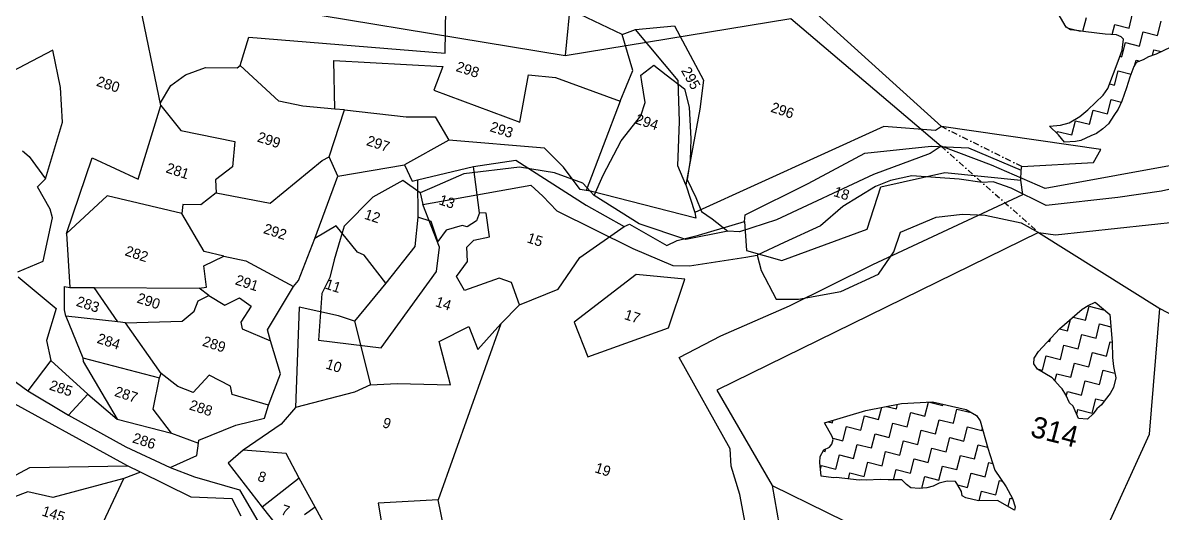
# Model space of a CAD drawing. Header units: metres. Extents: x 281097 to 285452, y 2029380 to 2031700.
# Drawn here: x 282269 to 283228, y 2030033 to 2030445 of the extents above; entities that cross this region are included whole.
import ezdxf
from ezdxf.enums import TextEntityAlignment as Align

# ---------------------------------------------------------------- set-up
doc = ezdxf.new("R2010")
doc.units = ezdxf.units.M
doc.header["$MEASUREMENT"] = 0
doc.linetypes.add('DASHDOT', pattern=[1, 0.5, -0.25, 0, -0.25])
for name, color, linetype in [('LINE_WATER', 4, 'Continuous'), ('OFF', 1, 'Continuous'), ('POLY_HATCH', 12, 'Continuous'), ('POLY_PARCEL', 6, 'Continuous'), ('POLY_ROAD', 30, 'Continuous'), ('POLY_WATER', 4, 'Continuous'), ('TEXT_PARCEL', 7, 'Continuous'), ('V_BOUND_LINE', 7, 'Continuous'), ('V_BOUND_STREAM_LINE', 7, 'DASHDOT')]:
    doc.layers.add(name, color=color, linetype=linetype)
doc.styles.add('TEXT_MAP', font='', dxfattribs={"height": 2.5})
doc.styles.get('TEXT_MAP').set_extended_font_data('Kruti Dev 050')

msp = doc.modelspace()

# ---------------------------------------------------------------- linework, layer by layer
at = {"layer": 'LINE_WATER'}
for p, q in [((282789.03, 2030401.14), (282799.89, 2030409.51)), ((282799.89, 2030409.51), (282810.51, 2030401.26)), ((282789.95, 2030395.35), (282789.03, 2030401.14)), ((282792.7, 2030377.99), (282789.95, 2030395.35)), ((282810.51, 2030401.26), (282825.78, 2030389.45)), ((282825.78, 2030389.45), (282829.84, 2030374.14)), ((282789.12, 2030366.99), (282792.7, 2030377.99)), ((282772.62, 2030345.77), (282789.12, 2030366.99)), ((282829.84, 2030374.14), (282831.07, 2030347.63)), ((282831.07, 2030347.63), (282830.46, 2030329.53)), ((282757.42, 2030317.08), (282772.62, 2030345.77)), ((282830.46, 2030329.53), (282827.98, 2030313.49)), ((283304.54, 2030321.76), (283227.19, 2030303.49)), ((282749.87, 2030299.99), (282757.42, 2030317.08)), ((282827.98, 2030313.49), (282835.22, 2030298.16)), ((282999.08, 2030312.41), (282986.47, 2030307.45)), ((283017.2, 2030316.38), (282999.08, 2030312.41)), ((283056.84, 2030313.66), (283017.2, 2030316.38)), ((283076.14, 2030310.89), (283056.84, 2030313.66)), ((283085.57, 2030311.27), (283076.14, 2030310.89)), ((283100.78, 2030306.2), (283085.57, 2030311.27)), ((282986.47, 2030307.45), (282958.98, 2030290.59)), ((283130.04, 2030291.46), (283100.78, 2030306.2)), ((283227.19, 2030303.49), (283190.4, 2030298.15)), ((282835.22, 2030298.16), (282840.22, 2030286.58)), ((282958.98, 2030290.59), (282940.26, 2030274.57)), ((283190.4, 2030298.15), (283130.04, 2030291.46)), ((282840.22, 2030286.58), (282848.98, 2030280.39)), ((282848.98, 2030280.39), (282862.15, 2030270)), ((282940.26, 2030274.57), (282909.76, 2030260.31)), ((282909.76, 2030260.31), (282887.03, 2030249.69))]:
    msp.add_line(p, q, dxfattribs=at)
at = {"layer": 'OFF'}
msp.add_line((283169.88, 2030327.6), (283176.2, 2030338.63), dxfattribs=at)
at = {"layer": 'POLY_HATCH'}
for p, q in [((283146.89, 2030441.29), (283138.36, 2030456.31)), ((283150.66, 2030439.26), (283146.89, 2030441.29)), ((283155.83, 2030438.48), (283150.66, 2030439.26)), ((283163.64, 2030437.58), (283155.83, 2030438.48)), ((283179.77, 2030435.64), (283163.64, 2030437.58)), ((283189.22, 2030434.85), (283179.77, 2030435.64)), ((283193.12, 2030433.32), (283189.22, 2030434.85)), ((283195.26, 2030431.18), (283193.12, 2030433.32)), ((283194.02, 2030422.05), (283195.26, 2030431.18)), ((283240.92, 2030427.32), (283222.62, 2030418.56)), ((283190.58, 2030412.74), (283194.02, 2030422.05)), ((283216.18, 2030416.44), (283211.76, 2030413.81)), ((283222.62, 2030418.56), (283216.18, 2030416.44)), ((283182.07, 2030389.71), (283190.58, 2030412.74)), ((283203.93, 2030408.29), (283200.63, 2030399.48)), ((283205.83, 2030411.56), (283203.93, 2030408.29)), ((283211.76, 2030413.81), (283205.83, 2030411.56)), ((283200.63, 2030399.48), (283197.83, 2030390.54)), ((283178.02, 2030384.31), (283182.07, 2030389.71)), ((283197.83, 2030390.54), (283193.89, 2030379.22)), ((283165.25, 2030372), (283178.02, 2030384.31)), ((283193.89, 2030379.22), (283190.59, 2030372.55)), ((283158.43, 2030366.23), (283165.25, 2030372)), ((283187.04, 2030367.02), (283182.61, 2030360.11)), ((283190.59, 2030372.55), (283187.04, 2030367.02)), ((283132.82, 2030358.25), (283142.15, 2030359.1)), ((283140.61, 2030350.92), (283132.82, 2030358.25)), ((283142.15, 2030359.1), (283149.59, 2030360.97)), ((283149.59, 2030360.97), (283158.43, 2030366.23)), ((283182.61, 2030360.11), (283177.81, 2030355.96)), ((283145.51, 2030344.86), (283140.61, 2030350.92)), ((283167.71, 2030349.95), (283159.25, 2030346.2)), ((283172.5, 2030351.95), (283167.71, 2030349.95)), ((283177.81, 2030355.96), (283172.5, 2030351.95)), ((283154.71, 2030345.2), (283145.51, 2030344.86)), ((283159.25, 2030346.2), (283154.71, 2030345.2)), ((283141.36, 2030187.84), (283160.53, 2030204.38)), ((283160.53, 2030204.38), (283165.57, 2030207.38)), ((283165.57, 2030207.38), (283171.28, 2030210.21)), ((283171.28, 2030210.21), (283183.66, 2030199.94)), ((283183.66, 2030199.94), (283185.61, 2030176.63)), ((283123.69, 2030168.79), (283141.36, 2030187.84)), ((283185.61, 2030176.63), (283185.9, 2030163.72)), ((283120.15, 2030163.27), (283123.69, 2030168.79)), ((283119.64, 2030158.41), (283120.15, 2030163.27)), ((283122.81, 2030154.04), (283119.64, 2030158.41)), ((283185.9, 2030163.72), (283186.89, 2030156.34)), ((283186.89, 2030156.34), (283188.7, 2030146.61)), ((283135.2, 2030146.62), (283122.81, 2030154.04)), ((283141.89, 2030139.22), (283135.2, 2030146.62)), ((283188.7, 2030146.61), (283186.67, 2030138.57)), ((283143.56, 2030137.37), (283141.89, 2030139.22)), ((283146.56, 2030132.33), (283143.56, 2030137.37)), ((283186.67, 2030138.57), (283183.97, 2030133.55)), ((283149.9, 2030125.78), (283146.56, 2030132.33)), ((283179.76, 2030128.2), (283176.56, 2030124.02)), ((283183.97, 2030133.55), (283179.76, 2030128.2)), ((282943.71, 2030108.85), (282978.46, 2030119.3)), ((282978.46, 2030119.3), (283008.5, 2030125.23)), ((283008.5, 2030125.23), (283034.5, 2030126.49)), ((283034.5, 2030126.49), (283062.83, 2030120.03)), ((283062.83, 2030120.03), (283071.53, 2030114.97)), ((283152.74, 2030122.92), (283149.9, 2030125.78)), ((283157.24, 2030112.51), (283152.74, 2030122.92)), ((283172.86, 2030120.68), (283169.66, 2030116.5)), ((283176.56, 2030124.02), (283172.86, 2030120.68)), ((282950.05, 2030097.26), (282943.71, 2030108.85)), ((283071.53, 2030114.97), (283074.71, 2030110.6)), ((283074.71, 2030110.6), (283081.01, 2030087.61)), ((283164.95, 2030111.99), (283157.24, 2030112.51)), ((283169.66, 2030116.5), (283164.95, 2030111.99)), ((282942.97, 2030086.22), (282947.84, 2030088.55)), ((282947.84, 2030088.55), (282949.86, 2030090.89)), ((282949.86, 2030090.89), (282950.88, 2030094.91)), ((282950.88, 2030094.91), (282950.05, 2030097.26)), ((282939.58, 2030075.66), (282940.1, 2030080.53)), ((282940.1, 2030080.53), (282942.97, 2030086.22)), ((283081.01, 2030087.61), (283087, 2030068.98)), ((282940.89, 2030063.92), (282939.58, 2030075.66)), ((282951.28, 2030062.72), (282940.89, 2030063.92)), ((282953.47, 2030062.88), (282951.28, 2030062.72)), ((282972.92, 2030060.8), (282953.47, 2030062.88)), ((282975.1, 2030060.96), (282972.92, 2030060.8)), ((282978.62, 2030060.79), (282975.1, 2030060.96)), ((282990.86, 2030061.25), (282978.62, 2030060.79)), ((282997.24, 2030061.06), (282990.86, 2030061.25)), ((283008.64, 2030061.02), (282997.24, 2030061.06)), ((283012.66, 2030057.15), (283008.64, 2030061.02)), ((283046.88, 2030059.89), (283040, 2030058.07)), ((283053.93, 2030059.54), (283046.88, 2030059.89)), ((283087, 2030068.98), (283096.35, 2030055.21)), ((283016.17, 2030054.13), (283012.66, 2030057.15)), ((283023.21, 2030053.77), (283016.17, 2030054.13)), ((283029.76, 2030054.25), (283023.21, 2030053.77)), ((283035.13, 2030055.74), (283029.76, 2030054.25)), ((283040, 2030058.07), (283035.13, 2030055.74)), ((283054.93, 2030057.86), (283053.93, 2030059.54)), ((283058.93, 2030051.14), (283054.93, 2030057.86)), ((283059.42, 2030047.45), (283058.93, 2030051.14)), ((283096.35, 2030055.21), (283101.69, 2030045.3)), ((283062.61, 2030045.93), (283059.42, 2030047.45)), ((283073.33, 2030043.21), (283062.61, 2030045.93)), ((283089.1, 2030043.49), (283073.33, 2030043.21)), ((283103.5, 2030035.57), (283089.1, 2030043.49)), ((283101.69, 2030045.3), (283104.18, 2030038.25)), ((283104.18, 2030038.25), (283103.5, 2030035.57))]:
    msp.add_line(p, q, dxfattribs=at)
at = {"layer": 'POLY_HATCH', "linetype": 'Continuous'}
for p, q in [((283160.96, 2030437.89), (283163.93, 2030449.6)), ((283185.74, 2030435.14), (283187.87, 2030443.53)), ((283187.87, 2030443.53), (283199.84, 2030440.5)), ((283199.84, 2030440.5), (283202.87, 2030452.47)), ((283223.78, 2030434.43), (283226.81, 2030446.4)), ((283148.82, 2030440.25), (283148.92, 2030440.66)), ((283148.92, 2030440.66), (283158.91, 2030438.13)), ((283208.78, 2030425.5), (283211.81, 2030437.47)), ((283211.81, 2030437.47), (283223.78, 2030434.43)), ((283193.77, 2030416.56), (283196.81, 2030428.53)), ((283196.81, 2030428.53), (283208.78, 2030425.5)), ((283192.14, 2030416.97), (283193.77, 2030416.56)), ((283219.5, 2030417.53), (283220.75, 2030422.46)), ((283220.75, 2030422.46), (283227.3, 2030420.8)), ((283204.8, 2030409.77), (283205.74, 2030413.52)), ((283205.74, 2030413.52), (283208.91, 2030412.72)), ((283187.71, 2030392.61), (283190.74, 2030404.59)), ((283190.74, 2030404.59), (283201.52, 2030401.86)), ((283183.53, 2030393.67), (283187.71, 2030392.61)), ((283181.64, 2030368.67), (283184.68, 2030380.64)), ((283184.68, 2030380.64), (283193.49, 2030378.41)), ((283166.64, 2030359.73), (283169.67, 2030371.71)), ((283169.67, 2030371.71), (283181.64, 2030368.67)), ((283151.64, 2030350.8), (283154.67, 2030362.77)), ((283154.67, 2030362.77), (283166.64, 2030359.73)), ((283139.25, 2030352.2), (283139.67, 2030353.83)), ((283139.67, 2030353.83), (283151.64, 2030350.8)), ((283178.6, 2030356.64), (283178.61, 2030356.7)), ((283178.61, 2030356.7), (283178.65, 2030356.69)), ((283163.13, 2030195.02), (283166.17, 2030206.99)), ((283166.17, 2030206.99), (283178.14, 2030203.95)), ((283178.14, 2030203.95), (283178.26, 2030204.43)), ((283148.13, 2030186.08), (283150.59, 2030195.81)), ((283152.73, 2030197.65), (283163.13, 2030195.02)), ((283141.32, 2030187.8), (283148.13, 2030186.08)), ((283172.07, 2030180.01), (283175.1, 2030191.98)), ((283175.1, 2030191.98), (283184.53, 2030189.6)), ((283131.76, 2030177.49), (283133.13, 2030177.14)), ((283133.13, 2030177.14), (283133.76, 2030179.65)), ((283157.07, 2030171.07), (283160.1, 2030183.05)), ((283160.1, 2030183.05), (283172.07, 2030180.01)), ((283181.01, 2030165.01), (283184.04, 2030176.98)), ((283184.04, 2030176.98), (283185.61, 2030176.58)), ((283127.06, 2030153.2), (283130.09, 2030165.17)), ((283130.09, 2030165.17), (283142.07, 2030162.14)), ((283142.07, 2030162.14), (283145.1, 2030174.11)), ((283145.1, 2030174.11), (283157.07, 2030171.07)), ((283166.01, 2030156.07), (283169.04, 2030168.04)), ((283169.04, 2030168.04), (283181.01, 2030165.01)), ((283151, 2030147.13), (283154.04, 2030159.1)), ((283154.04, 2030159.1), (283166.01, 2030156.07)), ((283122.6, 2030154.33), (283127.06, 2030153.2)), ((283137.49, 2030144.08), (283139.03, 2030150.17)), ((283139.03, 2030150.17), (283151, 2030147.13)), ((283174.95, 2030141.07), (283177.98, 2030153.04)), ((283177.98, 2030153.04), (283187.98, 2030150.51)), ((283159.94, 2030132.13), (283162.97, 2030144.1)), ((283162.97, 2030144.1), (283174.95, 2030141.07)), ((283147.02, 2030131.42), (283147.97, 2030135.16)), ((283147.97, 2030135.16), (283159.94, 2030132.13)), ((283168.88, 2030117.13), (283171.91, 2030129.1)), ((283171.91, 2030129.1), (283179.06, 2030127.29)), ((282989.16, 2030111.7), (282991.75, 2030121.92)), ((282995.86, 2030122.74), (283004.16, 2030120.63)), ((283004.16, 2030120.63), (283005.16, 2030124.57)), ((283013.1, 2030105.63), (283016.13, 2030117.6)), ((283016.13, 2030117.6), (283028.1, 2030114.57)), ((283028.1, 2030114.57), (283031.08, 2030126.33)), ((283031.84, 2030126.36), (283043.11, 2030123.51)), ((283043.11, 2030123.51), (283043.35, 2030124.47)), ((283052.05, 2030108.51), (283055.08, 2030120.48)), ((283055.08, 2030120.48), (283067.05, 2030117.44)), ((283067.05, 2030117.44), (283067.08, 2030117.56)), ((283155.81, 2030115.82), (283156.91, 2030120.16)), ((283156.91, 2030120.16), (283168.88, 2030117.13)), ((282946.64, 2030109.73), (282950.21, 2030108.82)), ((282950.21, 2030108.82), (282950.76, 2030110.97)), ((282974.16, 2030102.76), (282977.19, 2030114.73)), ((282977.19, 2030114.73), (282989.16, 2030111.7)), ((282998.1, 2030096.69), (283001.13, 2030108.66)), ((283001.13, 2030108.66), (283013.1, 2030105.63)), ((283037.04, 2030099.57), (283040.07, 2030111.54)), ((283040.07, 2030111.54), (283052.05, 2030108.51)), ((282959.15, 2030093.82), (282962.18, 2030105.79)), ((282962.18, 2030105.79), (282974.16, 2030102.76)), ((282983.09, 2030087.75), (282986.13, 2030099.73)), ((282986.13, 2030099.73), (282998.1, 2030096.69)), ((283022.04, 2030090.63), (283025.07, 2030102.6)), ((283025.07, 2030102.6), (283037.04, 2030099.57)), ((283060.98, 2030093.5), (283064.02, 2030105.47)), ((283064.02, 2030105.47), (283075.99, 2030102.44)), ((283075.99, 2030102.44), (283076.45, 2030104.26)), ((282950.76, 2030095.94), (282959.15, 2030093.82)), ((282968.09, 2030078.82), (282971.12, 2030090.79)), ((282971.12, 2030090.79), (282983.09, 2030087.75)), ((283007.04, 2030081.69), (283010.07, 2030093.66)), ((283010.07, 2030093.66), (283022.04, 2030090.63)), ((283045.98, 2030084.56), (283049.01, 2030096.53)), ((283049.01, 2030096.53), (283060.98, 2030093.5)), ((283069.92, 2030078.5), (283072.96, 2030090.47)), ((283072.96, 2030090.47), (283080.77, 2030088.49)), ((282942.51, 2030085.3), (282944.15, 2030084.88)), ((282944.15, 2030084.88), (282944.7, 2030087.04)), ((282953.09, 2030069.88), (282956.12, 2030081.85)), ((282956.12, 2030081.85), (282968.09, 2030078.82)), ((282992.03, 2030072.75), (282995.07, 2030084.72)), ((282995.07, 2030084.72), (283007.04, 2030081.69)), ((283030.98, 2030075.63), (283034.01, 2030087.6)), ((283034.01, 2030087.6), (283045.98, 2030084.56)), ((283054.92, 2030069.56), (283057.95, 2030081.53)), ((283057.95, 2030081.53), (283069.92, 2030078.5)), ((282940.26, 2030069.54), (282941.12, 2030072.91)), ((282941.12, 2030072.91), (282953.09, 2030069.88)), ((282977.03, 2030063.81), (282980.06, 2030075.78)), ((282980.06, 2030075.78), (282992.03, 2030072.75)), ((283001.81, 2030061.05), (283004, 2030069.72)), ((283004, 2030069.72), (283015.97, 2030066.69)), ((283015.97, 2030066.69), (283019.01, 2030078.66)), ((283019.01, 2030078.66), (283030.98, 2030075.63)), ((283039.92, 2030060.62), (283042.95, 2030072.59)), ((283042.95, 2030072.59), (283054.92, 2030069.56)), ((283078.86, 2030063.5), (283081.89, 2030075.47)), ((283081.89, 2030075.47), (283085.18, 2030074.63)), ((282963.78, 2030061.78), (282965.06, 2030066.85)), ((282965.06, 2030066.85), (282977.03, 2030063.81)), ((283025.48, 2030053.93), (283027.95, 2030063.65)), ((283027.95, 2030063.65), (283039.92, 2030060.62)), ((283063.86, 2030054.56), (283066.89, 2030066.53)), ((283066.89, 2030066.53), (283078.86, 2030063.5)), ((283087.8, 2030048.49), (283090.83, 2030060.46)), ((283090.83, 2030060.46), (283093.18, 2030059.87)), ((283055.65, 2030056.64), (283063.86, 2030054.56)), ((283073.72, 2030043.22), (283075.83, 2030051.52)), ((283075.83, 2030051.52), (283087.8, 2030048.49)), ((283098.03, 2030038.58), (283099.77, 2030045.46)), ((283099.77, 2030045.46), (283101.81, 2030044.94))]:
    msp.add_line(p, q, dxfattribs=at)
at = {"layer": 'POLY_PARCEL'}
for p, q in [((282742.05, 2030589.77), (282725.45, 2030417.57)), ((282385.3, 2030375.54), (282361.64, 2030490.18)), ((282624.4, 2030419.42), (282625, 2030457.12)), ((282773.39, 2030435.12), (282737.99, 2030451.97)), ((282773.39, 2030435.12), (282784.64, 2030439.45)), ((282782.35, 2030405.09), (282773.39, 2030435.12)), ((282784.64, 2030439.45), (282817.43, 2030442.43)), ((282820.48, 2030396.55), (282784.64, 2030439.45)), ((282817.43, 2030442.43), (282841.67, 2030396.76)), ((282452.08, 2030409.29), (282459.23, 2030432.87)), ((282459.23, 2030432.87), (282624.4, 2030419.42)), ((282294.24, 2030422.01), (282218.01, 2030382.34)), ((282300.92, 2030390.6), (282294.24, 2030422.01)), ((282405.97, 2030401.45), (282422.7, 2030407.4)), ((282422.7, 2030407.4), (282449.44, 2030407.18)), ((282449.44, 2030407.18), (282452.08, 2030409.29)), ((282484.56, 2030379.11), (282452.08, 2030409.29)), ((282531.59, 2030372.42), (282530.83, 2030413.38)), ((282530.83, 2030413.38), (282622.6, 2030408.25)), ((282622.6, 2030408.25), (282614.85, 2030388.56)), ((282771.56, 2030379.17), (282782.35, 2030405.09)), ((282393.7, 2030392.38), (282405.97, 2030401.45)), ((282687.24, 2030361.56), (282694.69, 2030401.39)), ((282694.69, 2030401.39), (282717.15, 2030399.02)), ((282717.15, 2030399.02), (282771.56, 2030379.17)), ((282821.66, 2030362.13), (282820.48, 2030396.55)), ((282841.67, 2030396.76), (282838.78, 2030372.54)), ((282302.41, 2030361.47), (282300.92, 2030390.6)), ((282384.81, 2030377.91), (282393.7, 2030392.38)), ((282614.85, 2030388.56), (282687.24, 2030361.56)), ((282504.7, 2030375), (282484.56, 2030379.11)), ((282771.56, 2030379.17), (282743.02, 2030304.2)), ((282366.23, 2030313.59), (282385.3, 2030375.54)), ((282385.3, 2030375.54), (282402.09, 2030354.6)), ((282531.59, 2030372.42), (282504.7, 2030375)), ((282526.92, 2030332.34), (282539.63, 2030371.78)), ((282539.63, 2030371.78), (282531.59, 2030372.42)), ((282539.63, 2030371.78), (282591.75, 2030366.16)), ((282838.78, 2030372.54), (282826.93, 2030309)), ((282288.07, 2030313.98), (282302.41, 2030361.47)), ((282591.75, 2030366.16), (282616.15, 2030365.9)), ((282616.15, 2030365.9), (282627.5, 2030346.43)), ((282820.1, 2030324.73), (282821.66, 2030362.13)), ((282402.09, 2030354.6), (282447.6, 2030345.33)), ((282447.6, 2030345.33), (282445.48, 2030324.01)), ((282268.78, 2030337.55), (282274.53, 2030332.57)), ((282274.53, 2030332.57), (282288.07, 2030313.98)), ((282305.76, 2030268.09), (282327.46, 2030331.47)), ((282327.46, 2030331.47), (282366.23, 2030313.59)), ((282477.14, 2030293.38), (282520.87, 2030329.47)), ((282520.87, 2030329.47), (282526.92, 2030332.34)), ((282534.11, 2030316.09), (282526.92, 2030332.34)), ((282445.48, 2030324.01), (282431.21, 2030313.21)), ((282534.11, 2030316.09), (282590.18, 2030325.7)), ((282653.36, 2030285.3), (282648.19, 2030324.4)), ((282826.93, 2030309), (282820.1, 2030324.73)), ((282990.91, 2030307.24), (283044.83, 2030319.26)), ((283044.83, 2030319.26), (283108.94, 2030312.74)), ((282281.57, 2030307.12), (282288.07, 2030313.98)), ((282431.21, 2030313.21), (282431.71, 2030302.25)), ((282514.87, 2030263.76), (282534.11, 2030316.09)), ((282601.06, 2030313.06), (282601.54, 2030281.73)), ((282826.93, 2030309), (282834.39, 2030285.54)), ((282292.18, 2030288.41), (282281.57, 2030307.12)), ((282339.97, 2030299.71), (282305.76, 2030268.09)), ((282402.8, 2030284.83), (282339.97, 2030299.71)), ((282431.71, 2030302.25), (282418.79, 2030292.04)), ((282431.71, 2030302.25), (282477.14, 2030293.38)), ((282979.41, 2030271.64), (282990.91, 2030307.24)), ((282403.71, 2030292.22), (282402.8, 2030284.83)), ((282418.79, 2030292.04), (282403.71, 2030292.22)), ((282286.16, 2030244.77), (282294.01, 2030281.06)), ((282294.01, 2030281.06), (282292.18, 2030288.41)), ((282421.76, 2030252.92), (282402.8, 2030284.83)), ((282601.54, 2030281.73), (282598.96, 2030256.95)), ((282612.78, 2030278.14), (282601.54, 2030281.73)), ((282653.36, 2030285.3), (282650.91, 2030278.61)), ((282658.99, 2030284.95), (282653.36, 2030285.3)), ((282661.75, 2030265.07), (282658.99, 2030284.95)), ((282532.68, 2030274.51), (282514.87, 2030263.76)), ((282550.65, 2030252.38), (282532.68, 2030274.51)), ((282618.26, 2030261.36), (282612.78, 2030278.14)), ((282625.35, 2030270.77), (282618.26, 2030261.36)), ((282638.84, 2030274.58), (282625.35, 2030270.77)), ((282642.98, 2030273.48), (282638.84, 2030274.58)), ((282650.91, 2030278.61), (282642.98, 2030273.48)), ((282737.86, 2030247.89), (282775.03, 2030273.92)), ((282876.35, 2030278.12), (282877.85, 2030253.78)), ((282907.77, 2030245.21), (282979.41, 2030271.64)), ((282305.76, 2030268.09), (282308.54, 2030222.5)), ((282501.01, 2030228.36), (282514.87, 2030263.76)), ((282642.68, 2030256.59), (282648.59, 2030262.39)), ((282648.59, 2030262.39), (282661.75, 2030265.07)), ((283123.66, 2030268.85), (283225.76, 2030204.99)), ((282438.14, 2030248.9), (282421.76, 2030252.92)), ((282556.3, 2030249.78), (282550.65, 2030252.38)), ((282598.96, 2030256.95), (282574.4, 2030226.32)), ((282643.19, 2030244.43), (282642.68, 2030256.59)), ((282877.85, 2030253.78), (282907.77, 2030245.21)), ((282264.86, 2030235.78), (282286.16, 2030244.77)), ((282421.52, 2030240.87), (282438.14, 2030248.9)), ((282438.14, 2030248.9), (282456.78, 2030245.12)), ((282456.78, 2030245.12), (282496.89, 2030223.52)), ((282574.4, 2030226.32), (282556.3, 2030249.78)), ((282634.09, 2030231.94), (282643.19, 2030244.43)), ((282719.6, 2030221.17), (282737.86, 2030247.89)), ((282423.63, 2030222.94), (282421.52, 2030240.87)), ((282785.07, 2030233.4), (282733.02, 2030193.54)), ((282826.08, 2030229.68), (282785.07, 2030233.4)), ((282265.04, 2030231.57), (282297.02, 2030205.05)), ((282304.19, 2030203.77), (282304.11, 2030223.45)), ((282304.11, 2030223.45), (282308.54, 2030222.5)), ((282308.54, 2030222.5), (282329.11, 2030222.74)), ((282349.13, 2030193.78), (282329.11, 2030222.74)), ((282329.11, 2030222.74), (282417.48, 2030221.97)), ((282417.48, 2030221.97), (282423.63, 2030222.94)), ((282474.93, 2030187.01), (282496.89, 2030223.52)), ((282496.89, 2030223.52), (282501.01, 2030228.36)), ((282574.4, 2030226.32), (282548.3, 2030194.37)), ((282640.68, 2030220.03), (282634.09, 2030231.94)), ((282669.84, 2030230.45), (282640.68, 2030220.03)), ((282680.14, 2030226.82), (282669.84, 2030230.45)), ((282686.97, 2030208.05), (282680.14, 2030226.82)), ((282812.39, 2030188.72), (282826.08, 2030229.68)), ((282416.75, 2030211.46), (282425.57, 2030215.8)), ((282425.57, 2030215.8), (282417.48, 2030221.97)), ((282425.57, 2030215.8), (282439.07, 2030207.88)), ((282439.07, 2030207.88), (282451.5, 2030213.79)), ((282451.5, 2030213.79), (282461.22, 2030206.85)), ((282686.97, 2030208.05), (282719.6, 2030221.17)), ((282297.02, 2030205.05), (282289, 2030178.05)), ((282305.19, 2030198.46), (282304.19, 2030203.77)), ((282413.12, 2030202.66), (282416.75, 2030211.46)), ((282461.22, 2030206.85), (282452.57, 2030193.46)), ((282501.62, 2030206.13), (282498.59, 2030121.86)), ((282534.57, 2030198.76), (282501.62, 2030206.13)), ((282671.31, 2030192.02), (282686.97, 2030208.05)), ((283216.96, 2030099.37), (283225.76, 2030204.99)), ((283225.76, 2030204.99), (283505.76, 2030058.95)), ((282349.13, 2030193.78), (282305.19, 2030198.46)), ((282305.19, 2030198.46), (282319.7, 2030163.49)), ((282355.59, 2030193.01), (282403.03, 2030194.43)), ((282403.03, 2030194.43), (282413.12, 2030202.66)), ((282548.3, 2030194.37), (282534.57, 2030198.76)), ((282548.3, 2030194.37), (282561.49, 2030140.71)), ((282355.59, 2030193.01), (282349.13, 2030193.78)), ((282385.45, 2030150.34), (282355.59, 2030193.01)), ((282452.57, 2030193.46), (282453.53, 2030188)), ((282453.53, 2030188), (282477.6, 2030177.73)), ((282477.6, 2030177.73), (282474.93, 2030187.01)), ((282671.31, 2030192.02), (282618.45, 2030044.16)), ((282619.54, 2030177.1), (282644.28, 2030189.88)), ((282644.28, 2030189.88), (282651.88, 2030170.41)), ((282651.88, 2030170.41), (282671.31, 2030192.02)), ((282733.02, 2030193.54), (282744.42, 2030164.32)), ((282744.42, 2030164.32), (282812.39, 2030188.72)), ((282289, 2030178.05), (282292.76, 2030161.34)), ((282486.02, 2030150.1), (282477.6, 2030177.73)), ((282628.88, 2030140.82), (282619.54, 2030177.1)), ((282292.76, 2030161.34), (282273.23, 2030135.88)), ((282292.76, 2030161.34), (282323.9, 2030132.89)), ((282319.7, 2030163.49), (282319.94, 2030160.55)), ((282319.7, 2030163.49), (282384.01, 2030146.7)), ((282319.94, 2030160.55), (282348.48, 2030111.83)), ((282378.77, 2030120.38), (282384.01, 2030146.7)), ((282384.01, 2030146.7), (282385.45, 2030150.34)), ((282399.52, 2030139.35), (282385.45, 2030150.34)), ((282425.84, 2030148.96), (282412.32, 2030134.42)), ((282443.82, 2030139.81), (282425.84, 2030148.96)), ((282475.67, 2030123.78), (282486.02, 2030150.1)), ((282412.32, 2030134.42), (282399.52, 2030139.35)), ((282445.21, 2030132.62), (282443.82, 2030139.81)), ((282561.49, 2030140.71), (282548.05, 2030134.64)), ((282561.49, 2030140.71), (282583.98, 2030141.82)), ((282583.98, 2030141.82), (282628.88, 2030140.82)), ((282323.9, 2030132.89), (282307.54, 2030115.41)), ((282323.9, 2030132.89), (282348.48, 2030111.83)), ((282475.67, 2030123.78), (282445.21, 2030132.62)), ((282548.05, 2030134.64), (282498.59, 2030121.86)), ((282394.25, 2030100.11), (282378.77, 2030120.38)), ((282472.46, 2030112.88), (282475.67, 2030123.78)), ((282498.59, 2030121.86), (282486.6, 2030107.63)), ((282348.48, 2030111.83), (282394.25, 2030100.11)), ((282448.35, 2030107.02), (282472.46, 2030112.88)), ((282486.6, 2030107.63), (282454.59, 2030085.88)), ((282394.25, 2030100.11), (282416.94, 2030091.88)), ((282417.29, 2030094.36), (282448.35, 2030107.02)), ((283142.87, 2029937.09), (283216.96, 2030099.37)), ((282415.44, 2030081.53), (282416.94, 2030091.88)), ((282416.94, 2030091.88), (282417.29, 2030094.36)), ((282392.93, 2030071.38), (282415.44, 2030081.53)), ((282454.59, 2030085.88), (282441.76, 2030074.93)), ((282490.63, 2030083.08), (282454.59, 2030085.88)), ((282501.64, 2030062.32), (282490.63, 2030083.08)), ((282441.76, 2030074.93), (282470.43, 2030037.95)), ((282328.48, 2030007.58), (282354.05, 2030062.12)), ((282501.64, 2030062.32), (282470.43, 2030037.95)), ((282515.02, 2030038.14), (282501.64, 2030062.32)), ((282899.6, 2030056.35), (283142.87, 2029937.09)), ((282618.45, 2030044.16), (282568.04, 2030041.48)), ((282568.04, 2030041.48), (282571.09, 2030023.2)), ((282639.07, 2029947.16), (282618.45, 2030044.16)), ((282470.43, 2030037.95), (282487.51, 2030016.47)), ((282515.02, 2030038.14), (282506.08, 2030031.62)), ((282529.37, 2030011.63), (282515.02, 2030038.14))]:
    msp.add_line(p, q, dxfattribs=at)
at = {"layer": 'POLY_ROAD'}
for p, q in [((282227.34, 2030046.1), (282275.01, 2030071.26)), ((282275.01, 2030071.26), (282357.13, 2030072.78)), ((282354.05, 2030062.12), (282294.33, 2030046.1)), ((282368.08, 2030067.33), (282354.05, 2030062.12)), ((282273.39, 2030050.95), (282228.22, 2030034.19)), ((282294.33, 2030046.1), (282273.39, 2030050.95))]:
    msp.add_line(p, q, dxfattribs=at)
at = {"layer": 'POLY_WATER'}
for p, q in [((282993.62, 2030357.81), (282834.39, 2030285.54)), ((283036.97, 2030354.67), (282993.62, 2030357.81)), ((283042, 2030357.89), (283036.97, 2030354.67)), ((283176.2, 2030338.63), (283042, 2030357.89)), ((283388.09, 2030353.08), (283189.34, 2030316.71)), ((282627.5, 2030346.43), (282590.18, 2030325.7)), ((282707.96, 2030339.8), (282627.5, 2030346.43)), ((282723.9, 2030323.81), (282707.96, 2030339.8)), ((282977.67, 2030335.47), (283033.4, 2030341.38)), ((283041.78, 2030341.29), (283032.5, 2030335.1)), ((283033.4, 2030341.38), (283064.92, 2030340.11)), ((283084.09, 2030325.37), (283041.78, 2030341.29)), ((283064.92, 2030340.11), (283109.2, 2030321.3)), ((282648.19, 2030324.4), (282683.9, 2030329.56)), ((282683.9, 2030329.56), (282743.07, 2030291.66)), ((282929.87, 2030310.02), (282977.67, 2030335.47)), ((283032.5, 2030335.1), (282984.98, 2030317.59)), ((282590.18, 2030325.7), (282596.81, 2030312.1)), ((282601.06, 2030313.06), (282648.19, 2030324.4)), ((282686.9, 2030323.73), (282640.12, 2030318.24)), ((282716.38, 2030318.93), (282686.9, 2030323.73)), ((282740.2, 2030310.23), (282716.38, 2030318.93)), ((282737.93, 2030305.1), (282723.9, 2030323.81)), ((283129.22, 2030305.93), (283084.09, 2030325.37)), ((283109.53, 2030324.37), (283169.88, 2030327.6)), ((282588.93, 2030312.45), (282563.55, 2030298.39)), ((282603.36, 2030302.21), (282588.93, 2030312.45)), ((282596.81, 2030312.1), (282601.06, 2030313.06)), ((282640.12, 2030318.24), (282613.1, 2030306.41)), ((282749.87, 2030299.99), (282740.2, 2030310.23)), ((282876.83, 2030283.68), (282929.87, 2030310.02)), ((282984.98, 2030317.59), (282903.28, 2030279.59)), ((283189.34, 2030316.71), (283129.22, 2030305.93)), ((282613.1, 2030306.41), (282603.36, 2030302.21)), ((282603.36, 2030302.21), (282605.53, 2030292.32)), ((282605.53, 2030292.32), (282696.42, 2030308.65)), ((282696.42, 2030308.65), (282706.75, 2030299.36)), ((282706.75, 2030299.36), (282718.32, 2030287.09)), ((282743.02, 2030304.2), (282737.93, 2030305.1)), ((282746.83, 2030303.52), (282743.02, 2030304.2)), ((282835.22, 2030280.9), (282746.83, 2030303.52)), ((282787.64, 2030276.2), (282749.87, 2030299.99)), ((282563.55, 2030298.39), (282539.55, 2030274.08)), ((282619.68, 2030256.43), (282605.53, 2030292.32)), ((282743.07, 2030291.66), (282775.03, 2030273.92)), ((282718.32, 2030287.09), (282782.4, 2030255.52)), ((282834.39, 2030285.54), (282835.22, 2030280.9)), ((282876.35, 2030278.12), (282876.83, 2030283.68)), ((283007.43, 2030269.22), (283037.68, 2030281.75)), ((283037.68, 2030281.75), (283059.65, 2030284.19)), ((283059.65, 2030284.19), (283078.79, 2030283.35)), ((283078.79, 2030283.35), (283109.21, 2030276.98)), ((282539.55, 2030274.08), (282536.1, 2030263.07)), ((282775.03, 2030273.92), (282779.49, 2030275.97)), ((282779.49, 2030275.97), (282810.89, 2030257.93)), ((282826.98, 2030262.9), (282787.64, 2030276.2)), ((282837.62, 2030266.53), (282876.35, 2030278.12)), ((282903.28, 2030279.59), (282872.03, 2030269.5)), ((283109.21, 2030276.98), (283123.66, 2030268.85)), ((283138.05, 2030267), (283242.26, 2030277.96)), ((282536.1, 2030263.07), (282531.07, 2030245.84)), ((282810.89, 2030257.93), (282819.66, 2030262.11)), ((282819.66, 2030262.11), (282837.62, 2030266.53)), ((282862.15, 2030270), (282826.98, 2030262.9)), ((282872.03, 2030269.5), (282862.15, 2030270)), ((283001.89, 2030252.61), (283007.43, 2030269.22)), ((283123.66, 2030268.85), (283138.05, 2030267)), ((282617.13, 2030235.93), (282619.68, 2030256.43)), ((282782.4, 2030255.52), (282816.09, 2030240.98)), ((282989.13, 2030233.84), (283001.89, 2030252.61)), ((282531.07, 2030245.84), (282527.3, 2030230.94)), ((282830.05, 2030240.78), (282877.3, 2030248.16)), ((282877.3, 2030248.16), (282887.03, 2030249.69)), ((282887.03, 2030249.69), (282890.45, 2030236.82)), ((282570.48, 2030171.78), (282617.13, 2030235.93)), ((282816.09, 2030240.98), (282830.05, 2030240.78)), ((282890.45, 2030236.82), (282903.08, 2030212.94)), ((282957.39, 2030219.2), (282989.13, 2030233.84)), ((282527.3, 2030230.94), (282520.57, 2030217.45)), ((282520.57, 2030217.45), (282517.97, 2030178.47)), ((282921.75, 2030212.88), (282957.39, 2030219.2)), ((282903.08, 2030212.94), (282921.75, 2030212.88)), ((282209.27, 2030182.54), (282273.23, 2030135.88)), ((282517.97, 2030178.47), (282570.48, 2030171.78)), ((282354.12, 2030074.44), (282229.24, 2030142.7)), ((282273.23, 2030135.88), (282307.54, 2030115.41)), ((282307.54, 2030115.41), (282355.63, 2030088.7)), ((282355.63, 2030088.7), (282392.93, 2030071.38)), ((282357.13, 2030072.78), (282354.12, 2030074.44)), ((282368.08, 2030067.33), (282357.13, 2030072.78)), ((282392.93, 2030071.38), (282413.52, 2030063.61)), ((282410.83, 2030046.55), (282368.08, 2030067.33)), ((282413.52, 2030063.61), (282451.4, 2030052.7)), ((282451.4, 2030052.7), (282476.52, 2030009.89)), ((282445.34, 2030044.93), (282410.83, 2030046.55)), ((282452.93, 2030030.58), (282445.34, 2030044.93))]:
    msp.add_line(p, q, dxfattribs=at)
at = {"layer": 'V_BOUND_LINE'}
for p, q in [((282383.25, 2030473.98), (282725.45, 2030417.57)), ((283042, 2030357.89), (282905.81, 2030481.21)), ((282725.45, 2030417.57), (282915.3, 2030448.64)), ((282915.3, 2030448.64), (283041.78, 2030341.29)), ((283108.94, 2030312.74), (283109.2, 2030321.3)), ((283109.2, 2030321.3), (283109.53, 2030324.37)), ((283110.4, 2030300.8), (283108.94, 2030312.74)), ((282984.37, 2030241.9), (283110.4, 2030300.8)), ((283123.66, 2030268.85), (282852.97, 2030136.39)), ((282914.11, 2030207.24), (282984.37, 2030241.9)), ((282856.41, 2030182.1), (282914.11, 2030207.24)), ((282821.24, 2030163.73), (282856.41, 2030182.1)), ((282864.2, 2030087.04), (282821.24, 2030163.73)), ((282852.97, 2030136.39), (282899.6, 2030056.35)), ((282865.13, 2030072.41), (282864.2, 2030087.04)), ((282872.35, 2030048.54), (282865.13, 2030072.41)), ((282899.6, 2030056.35), (282932.39, 2029868.17)), ((282894.93, 2029929.84), (282872.35, 2030048.54))]:
    msp.add_line(p, q, dxfattribs=at)
at = {"layer": 'V_BOUND_STREAM_LINE', "ltscale": 10}
for p, q in [((283109.53, 2030324.37), (283042, 2030357.89)), ((283041.78, 2030341.29), (283123.66, 2030268.85))]:
    msp.add_line(p, q, dxfattribs=at)

# ---------------------------------------------------------------- texts
at = {"layer": 'TEXT_PARCEL', "style": 'TEXT_MAP'}
for s, height, rotation, p in [('298', 8.7, 341.83276, (282643.47, 2030405.78)), ('295', 8.7, 299.33446, (282831.24, 2030398.57)), ('280', 8.7, 341.83276, (282340.93, 2030393.37)), ('296', 8.7, 341.83276, (282908.33, 2030371.52)), ('294', 8.7, 341.83276, (282794.25, 2030361.68)), ('293', 8.7, 341.83276, (282671.99, 2030355.24)), ('299', 8.7, 341.83276, (282476.24, 2030346.58)), ('297', 8.7, 341.83276, (282568.15, 2030343.53)), ('281', 8.7, 341.83276, (282399.42, 2030320.58)), ('13', 8.7, 341.83276, (282626.06, 2030294.81)), ('18', 8.7, 341.83276, (282958.08, 2030301.77)), ('12', 8.7, 341.83276, (282563.33, 2030282.67)), ('292', 8.7, 341.83276, (282481.45, 2030269.55)), ('15', 8.7, 341.83276, (282700.1, 2030262.78)), ('282', 8.7, 341.83276, (282364.98, 2030250.9)), ('291', 8.7, 341.83276, (282457.74, 2030226.51)), ('11', 8.7, 341.83276, (282530.21, 2030224)), ('283', 8.7, 341.83276, (282323.94, 2030208.48)), ('290', 8.7, 341.83276, (282374.99, 2030211.27)), ('14', 8.7, 341.83276, (282623.05, 2030209.18)), ('17', 8.7, 341.83276, (282782.01, 2030198.35)), ('284', 8.7, 341.83276, (282341.42, 2030177.33)), ('289', 8.7, 341.83276, (282430.1, 2030174.99)), ('10', 8.7, 341.83276, (282530.81, 2030156.87)), ('285', 8.7, 341.83276, (282301.29, 2030138.03)), ('287', 8.7, 341.83276, (282356.12, 2030132.73)), ('288', 8.7, 341.83276, (282419.04, 2030121.38)), ('9', 8.7, 341.83276, (282575.42, 2030108.61)), ('314', 17.782, 345.78524, (283137.34, 2030101.43)), ('286', 8.7, 341.83276, (282371.27, 2030093.68)), ('19', 8.7, 341.83276, (282757.2, 2030069.65)), ('8', 8.7, 341.83276, (282470.38, 2030063.51)), ('145', 8.7, 341.83276, (282295.02, 2030032.23)), ('7', 8.7, 341.83276, (282490.13, 2030035.3))]:
    msp.add_text(s, height=height, rotation=rotation, dxfattribs=at).set_placement(p, align=Align.MIDDLE)

doc.saveas('drawing.dxf')
